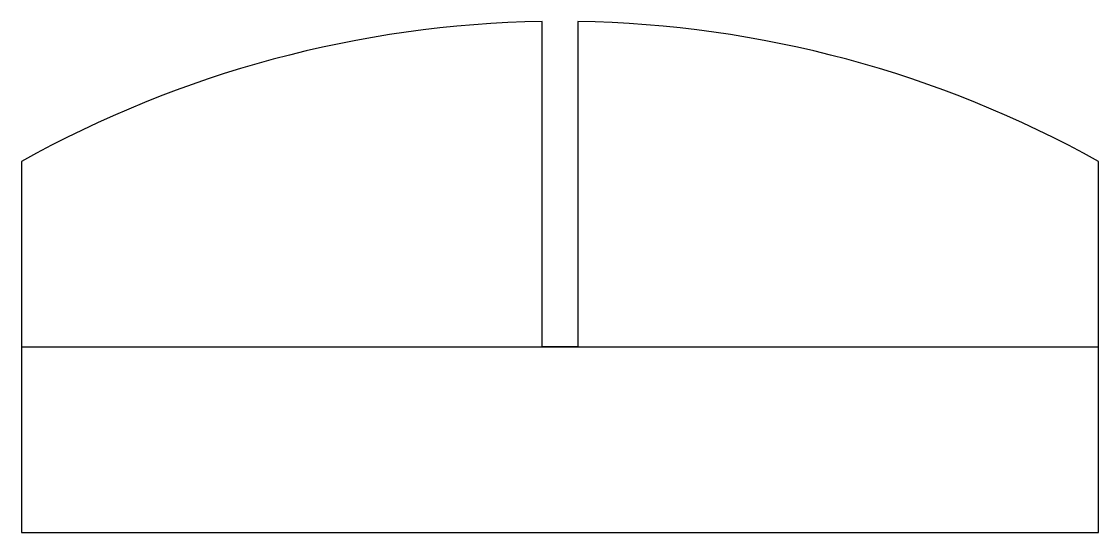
# Model space of a CAD drawing. Header units: millimetres. Extents: x -29 to 31, y -59.3 to -30.9.
import ezdxf

# ---------------------------------------------------------------- set-up
doc = ezdxf.new("R2010")
doc.units = ezdxf.units.MM
doc.layers.get('0').update_dxf_attribs({"linetype": 'CONTINUOUS'})

msp = doc.modelspace()

# ---------------------------------------------------------------- linework, layer by layer
msp.add_line((-29, -49.004), (31, -49.004))
msp.add_lwpolyline([(-29, -59.334), (31, -59.334), (31, -38.675, 0.123708), (2, -30.886), (2, -49.004), (0, -49.004), (0, -30.886, 0.123708), (-29, -38.675)], format="xyb", close=True)

doc.saveas('drawing.dxf')
